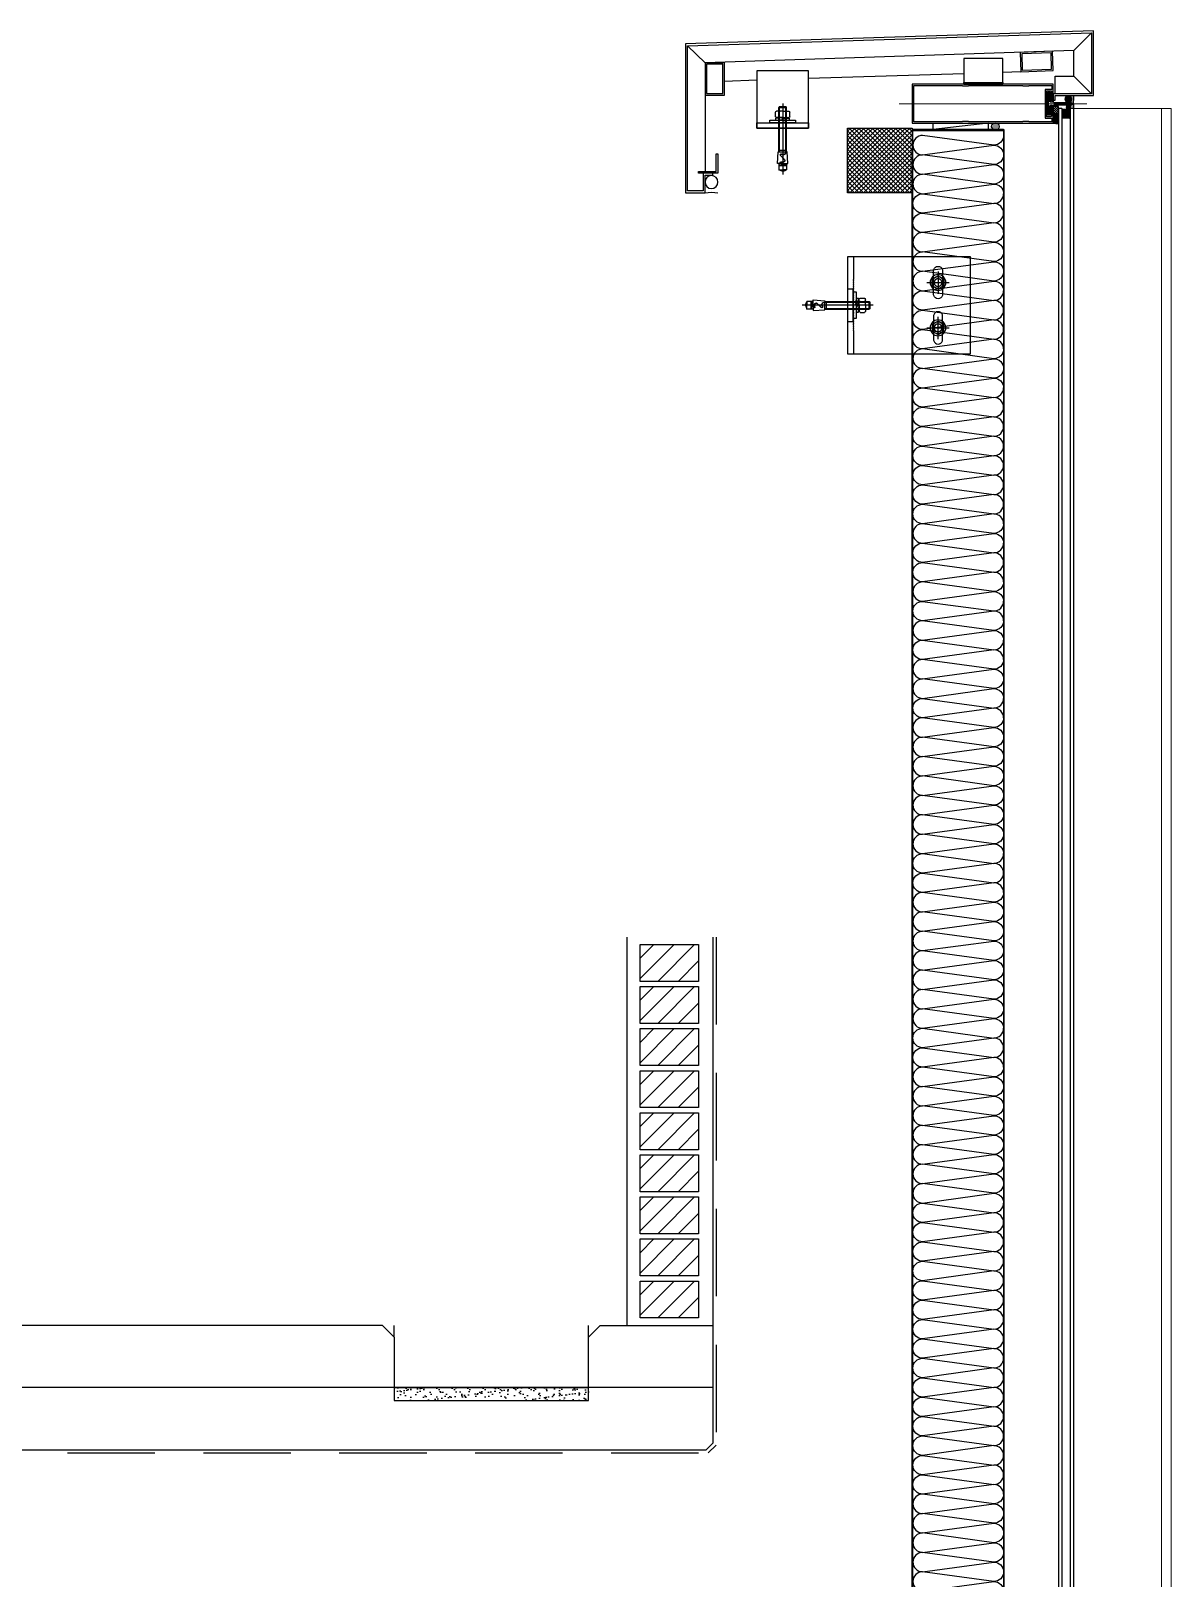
# Model space of a CAD drawing. Header units: millimetres. Extents: x 17311 to 801382, y -242618 to -104888.
# Drawn here: x 153284 to 155045, y -211999 to -209608 of the extents above; entities that cross this region are included whole.
import ezdxf

# ---------------------------------------------------------------- set-up
doc = ezdxf.new("R2010")
doc.units = ezdxf.units.MM
doc.header["$LTSCALE"] = 250
for name, pattern in [('CENTER2', [28.575, 19.05, -3.175, 3.175, -3.175]), ('HID', [2.8, 1.8, -1]), ('HIDDEN', [9.525, 6.35, -3.175])]:
    doc.linetypes.add(name, pattern=pattern)
for name, color, linetype in [('A-ETC', 8, 'Continuous'), ('A-ETC-8', 8, 'Continuous'), ('A-FIN', 6, 'Continuous'), ('A-FIN-8', 8, 'Continuous'), ('A-FIN-9', 7, 'Continuous'), ('A-HAT', 252, 'Continuous'), ('A-HAT-9', 9, 'Continuous'), ('A-HAT-WIREMESH', 9, 'g_mesh'), ('A-WALL', 3, 'Continuous'), ('A-WIN', 4, 'Continuous'), ('A-WP', 1, 'HID'), ('B-AR', 7, 'Continuous'), ('EGI', 6, 'Continuous'), ('fastener', 1, 'Continuous'), ('GLASS', 7, 'Continuous'), ('ISL', 251, 'Continuous'), ('polyamide', 6, 'Continuous'), ('S-TEEL', 4, 'Continuous'), ('SEALANT', 252, 'Continuous'), ('W250', 7, 'Continuous')]:
    doc.layers.add(name, color=color, linetype=linetype)
doc.layers.add('A-WIN-ELE', color=8, linetype='Continuous', lineweight=9)
doc.layers.add('CEN', color=1, linetype='Continuous', lineweight=9)
doc.layers.add('NOPLOT', color=191, linetype='Continuous', plot=False)
doc.styles.add('Gdim', font='')
doc.styles.get('Gdim').set_extended_font_data('Dotum')
doc.linetypes.add('g_mesh', pattern='A,10,-0.8,["X",Gdim,S=0.6,R=0,X=-0.15,Y=-0.3],-0.8', length=11.6)
pattern_1 = [(90, (81579.6663, 89232.96467), (-0.15875, 0.079375), [0, -0.15875])]

# ---------------------------------------------------------------- blocks, each defined once
blk = doc.blocks.new('커튼월 히든바_T')
at = {"layer": 'GLASS', "transparency": 33554687}
h = blk.add_hatch(dxfattribs=at)
h.set_pattern_fill('ANSI37', color=253, scale=10, angle=90, style=0)
h.set_pattern_definition([(315, (-462.3626, 2021.3178), (0.8838835, 0.8838835), []), (45, (-462.3626, 2021.3178), (-0.8838835, 0.8838835), [])])
h.paths.add_polyline_path([(-182, 8.5, 0.198912), (-181.7, 7.8, 0.112366), (-194.3, 7.8, 0.198912), (-194, 8.5), (-194, 15.5), (-193, 15.5), (-193, 16.2, 0.414214), (-192.3, 15.5), (-183.8, 15.5, 0.414035), (-183.1, 16.2), (-183.1, 15.5), (-182, 15.5)])
at = {"layer": 'SEALANT', "transparency": 33554687}
h = blk.add_hatch(dxfattribs=at)
h.set_pattern_fill('ANSI37', color=253, scale=0.5)
h.set_pattern_definition([(225, (58237.0189, -22344.7967), (1.122532015, -1.122532015), []), (315, (58237.0189, -22344.7967), (1.122532015, 1.122532015), [])])
h.paths.add_polyline_path([(-168, 14.5), (-176, 14.5), (-176, 31, 0.032752), (-168, 30)])
h = blk.add_hatch(dxfattribs=at)
h.set_pattern_fill('DOTS', color=253, scale=0.5)
h.set_pattern_definition([(360, (13234.07484, 298113.954), (0.396875, 0.79375), [0, -0.79375])])
edge = h.paths.add_edge_path()
edge.add_line((-191.4, -1.5), (-192.3, -1.6))
edge.add_line((-192.3, -1.6), (-193.2, -1.9))
edge.add_line((-193.2, -1.9), (-194, -2.3))
edge.add_line((-194, -2.3), (-194.7, -2.9))
edge.add_line((-194.7, -2.9), (-195.3, -3.6))
edge.add_line((-195.3, -3.6), (-195.8, -4.5))
edge.add_line((-195.8, -4.5), (-196.1, -5.4))
edge.add_line((-196.1, -5.4), (-196.2, -6.4))
edge.add_line((-196.2, -6.4), (-196.2, -7.4))
edge.add_line((-196.2, -7.4), (-196.1, -8.3))
edge.add_line((-196.1, -8.3), (-195.8, -9.3))
edge.add_line((-195.8, -9.3), (-195.3, -10.1))
edge.add_line((-195.3, -10.1), (-194.7, -10.8))
edge.add_line((-194.7, -10.8), (-194, -11.4))
edge.add_line((-194, -11.4), (-193.2, -11.9))
edge.add_line((-193.2, -11.9), (-192.3, -12.2))
edge.add_line((-192.3, -12.2), (-191.4, -12.2))
edge.add_line((-191.4, -12.2), (-191.4, -12.5))
edge.add_line((-191.4, -12.5), (-200, -12.5))
edge.add_arc((-300.5, -2), 101, 354.0521, 365.8538)
edge.add_arc((-199, 8.5), 1, 190.5973, 270)
edge.add_line((-199, 7.5), (-195, 7.5))
edge.add_arc((-186.3, -29.5), 38.1, 101.706, 103.2479, ccw=False)
edge.add_line((-194, 7.7), (-194, 1.5))
edge.add_line((-194, 1.5), (-195.8, 1.5))
edge.add_arc((-195.8, 0), 1.5, 90.0001, 270.0001)
edge.add_line((-195.8, -1.5), (-191.4, -1.5))
h = blk.add_hatch(dxfattribs=at)
h.set_pattern_fill('DOTS', color=253, scale=0.5)
h.set_pattern_definition([(360, (13234.07484, 298113.954), (0.396875, 0.79375), [0, -0.79375])])
edge = h.paths.add_edge_path()
edge.add_line((-195.3, -10.1), (-194.7, -10.8))
edge.add_line((-194.7, -10.8), (-194.7, -10.8))
edge.add_line((-194.7, -10.8), (-193.1, -11.9))
edge.add_line((-193.1, -11.9), (-191.4, -12.5))
edge.add_line((-191.4, -12.5), (-200, -12.5))
edge.add_arc((-300.5, -2), 101, 354.0521, 365.8538)
edge.add_arc((-199, 8.5), 1, 190.5973, 270)
edge.add_line((-199, 7.5), (-195, 7.5))
edge.add_arc((-186.3, -29.5), 38.1, 101.706, 103.2479, ccw=False)
edge.add_line((-194, 7.7), (-194, 1.5))
edge.add_line((-194, 1.5), (-195.8, 1.5))
edge.add_arc((-195.8, 0), 1.5, 90.0001, 270.0001)
edge.add_line((-195.8, -1.5), (-191.4, -1.5))
edge.add_arc((-191.3, -6.2), 4.72, 90.8026, 145.3845)
edge.add_line((-195.2, -3.5), (-195.2, -3.5))
edge.add_line((-195.2, -3.5), (-195.3, -3.6))
edge.add_line((-195.3, -3.6), (-195.8, -4.5))
edge.add_line((-195.8, -4.5), (-196.1, -5.4))
edge.add_line((-196.1, -5.4), (-196.2, -6.4))
edge.add_line((-196.2, -6.4), (-196.2, -7.4))
edge.add_line((-196.2, -7.4), (-196.1, -8.3))
edge.add_line((-196.1, -8.3), (-195.8, -9.3))
edge.add_line((-195.8, -9.3), (-195.3, -10.1))
at = {"layer": 'SEALANT'}
h = blk.add_hatch(dxfattribs=at)
h.set_pattern_fill('DOTS', color=8, scale=10, angle=248.1986)
h.set_pattern_definition([(248.1986, (-86538.2096, -35092.0081), (0.464238432, -0.5222680618), [0, -0.625])])
edge = h.paths.add_edge_path()
edge.add_ellipse((-191.4, 4.9), major_axis=(0, 3.37), ratio=1, start_angle=0, end_angle=360, ccw=False)
h = blk.add_hatch(dxfattribs=at)
h.set_pattern_fill('DASH', color=253, scale=0.5, angle=90, style=0)
h.set_pattern_definition([(270, (-24016.0779, 66483.7451), (1.5875, -1.5875), [1.5875, -1.5875])])
h.paths.add_polyline_path([(-168, 14.5), (-176, 14.5), (-176, 4.5), (-168, 4.5)])
at = {"layer": 'SEALANT', "transparency": 33554687}
h = blk.add_hatch(dxfattribs=at)
h.set_pattern_fill('DOTS', color=253, scale=0.1, angle=90)
h.set_pattern_definition(pattern_1)
h.paths.add_polyline_path([(-167.9, 2.7), (-166.1, 2.7), (-166.1, 2.9), (-166.1, 3.8), (-166.1, 4.5), (-167.5, 4.5, -0.362029), (-168, 4.9, -0.057613), (-168.3, 2.5), (-168.1, 2.7, -0.198912)])
at = {"layer": 'SEALANT'}
h = blk.add_hatch(dxfattribs=at)
h.set_pattern_fill('DOTS', color=8, scale=10, angle=248.1986)
h.set_pattern_definition([(248.1986, (-86538.2096, -35090.0081), (0.464238432, -0.5222680618), [0, -0.625])])
edge = h.paths.add_edge_path()
edge.add_ellipse((-191.4, -6.9), major_axis=(0, -5.37), ratio=0.906309, start_angle=0, end_angle=360)
at = {"layer": 'SEALANT', "transparency": 33554687}
h = blk.add_hatch(dxfattribs=at)
h.set_pattern_fill('DOTS', color=253, scale=0.1, angle=270)
h.set_pattern_definition(pattern_1)
h.paths.add_polyline_path([(-167.9, -2.7), (-166.1, -2.7), (-166.1, -3), (-166.1, -3.8), (-166.1, -4.5), (-167.5, -4.5, 0.362029), (-168, -4.9, 0.057613), (-168.3, -2.5), (-168.1, -2.7, 0.198912)])
at = {"layer": 'B-AR'}
for points in [[(-165.3, 19, -0.414214), (-164.3, 20), (-158, 20, -0.414214), (-157.5, 19.5), (-157.5, -19.5, -0.414214), (-158, -20), (-164.3, -20, -0.414214), (-165.3, -19), (-165.3, -4.7, 0.414214), (-165.5, -4.5), (-167.5, -4.5, 0.414214), (-168, -5), (-168, -30), (50, -30), (50, 30), (-168, 30), (-168, 5, 0.414214), (-167.5, 4.5), (-165.5, 4.5, 0.414214), (-165.3, 4.7)], [(-130.6, -28), (-165.2, -28, -0.414214), (-165.7, -27.5), (-165.7, -22.7, -0.414214), (-165.2, -22.2), (-155.8, -22.2, 0.414214), (-155.3, -21.7), (-155.3, 21.7, 0.414214), (-155.8, 22.2), (-165.2, 22.2, -0.414214), (-165.7, 22.7), (-165.7, 27.5, -0.414214), (-165.2, 28), (-130.6, 28), (-130.1, 27.5), (-120.9, 27.5), (-120.4, 28), (-37.6, 28), (-37.1, 27.5), (-27.9, 27.5), (-27.4, 28), (47, 28, -0.414214), (47.5, 27.5), (47.5, -27.5, -0.414214), (47, -28), (-27.4, -28), (-27.9, -27.5), (-37.1, -27.5), (-37.6, -28), (-120.4, -28), (-120.9, -27.5), (-130.1, -27.5)], [(-163.6, -2.7, -0.414214), (-162.6, -3.7), (-162.6, -4.6, 0.298217), (-162.9, -5.1, 0.298217), (-162.6, -5.5), (-162.6, -16.3, 0.298217), (-162.9, -16.8, 0.414214), (-162.4, -17.3), (-160.4, -17.3, 0.414214), (-159.9, -16.8, 0.236068), (-160.1, -16.4), (-160.1, -0.4, 0.236068), (-159.9, 0, 0.236068), (-160.1, 0.4), (-160.1, 16.4, 0.236068), (-159.9, 16.8, 0.414214), (-160.4, 17.3), (-162.4, 17.3, 0.414214), (-162.9, 16.8, 0.298217), (-162.6, 16.3), (-162.6, 5.5, 0.298217), (-162.9, 5.1, 0.298217), (-162.6, 4.6), (-162.6, 3.7, -0.414214), (-163.6, 2.7), (-167.9, 2.7, 0.198912), (-168.1, 2.7), (-169, 1.8, -0.198911), (-169.7, 1.5), (-195.8, 1.5, 0.414214), (-197.3, 0, 0.414214), (-195.8, -1.5), (-169.7, -1.5, -0.198912), (-169, -1.8), (-168.3, -2.5, 0.198912), (-167.6, -2.7)]]:
    blk.add_lwpolyline(points, format="xyb", close=True, dxfattribs=at)
at = {"layer": 'CEN', "ltscale": 0.005}
blk.add_line((70, 0), (-220, 0), dxfattribs=at)
at = {"layer": 'GLASS', "color": 1, "linetype": 'Continuous'}
for p, q in [((-193.3, 15.5, 0), (-193.3, 22.5, 0)), ((-182.8, 15.5, 0), (-182.8, 22.5, 0))]:
    blk.add_line(p, q, dxfattribs=at)
at = {"layer": 'GLASS', "color": 1, "linetype": 'Continuous', "elevation": 0}
blk.add_lwpolyline([(-182, 8.5, 0.198912), (-181.7, 7.8, 0.112366), (-194.3, 7.8, 0.198912), (-194, 8.5), (-194, 15.5), (-193, 15.5), (-193, 16.2, 0.414214), (-192.3, 15.5), (-183.8, 15.5, 0.414035), (-183.1, 16.2), (-183.1, 15.5), (-182, 15.5)], format="xyb", close=True, dxfattribs=at)
for points in [[(-193, 15.5), (-193, 22.5), (-194, 22.5), (-194, 15.5)], [(-183.1, 15.5), (-183.1, 22.5), (-182, 22.5), (-182, 15.5)]]:
    blk.add_lwpolyline(points, close=True, dxfattribs=at)
for points in [[(-183.1, 16.2, -0.414214), (-183.8, 15.5), (-192.3, 15.5, -0.414214), (-193, 16.2), (-193, 22, -0.414214), (-192.5, 22.5), (-188.5, 22.5), (-188, 22), (-187.5, 22.5), (-183.6, 22.5, -0.414214), (-183.1, 22), (-183.1, 16.2)], [(-183.6, 16.2), (-183.6, 21.8, 0.414214), (-183.8, 22), (-192.3, 22, 0.414214), (-192.5, 21.8), (-192.5, 16.2, 0.414214), (-192.3, 16), (-183.8, 16, 0.414214), (-183.6, 16.2)]]:
    blk.add_lwpolyline(points, format="xyb", dxfattribs=at)
at = {"layer": 'GLASS', "color": 8, "linetype": 'Continuous'}
for centre in [(-191.6, 21.2, 0), (-191.6, 19.7, 0), (-191.6, 18.2, 0), (-191.6, 16.7, 0), (-190.3, 21.2, 0), (-190.3, 19.7, 0), (-190.3, 18.2, 0), (-190.3, 16.7, 0), (-188.8, 21.2, 0), (-188.8, 19.7, 0), (-188.8, 18.2, 0), (-188.8, 16.7, 0), (-187.3, 21.2, 0), (-187.3, 19.7, 0), (-187.3, 18.2, 0), (-187.3, 16.7, 0), (-185.8, 21.2, 0), (-185.8, 19.7, 0), (-185.8, 18.2, 0), (-185.8, 16.7, 0), (-184.3, 21.2, 0), (-184.3, 19.7, 0), (-184.3, 18.2, 0), (-184.3, 16.7, 0)]:
    blk.add_circle(centre, 0.65, dxfattribs=at)
at = {"layer": 'polyamide', "color": 5}
blk.add_lwpolyline([(-159.7, -17.9), (-159.7, 0), (-159.7, -17.9), (-163.1, -17.9), (-163.1, -3.5), (-163.6, -3), (-166.1, -3), (-166.1, -3.8), (-165.6, -4.3), (-165.1, -4.3), (-165.1, -6.4), (-164.8, -6.7), (-164.8, -17), (-165.1, -17), (-165.1, -19), (-164.6, -19.5), (-158.2, -19.5), (-157.7, -19), (-157.7, -17), (-158, -17), (-158, -6.5), (-157.7, -6.5), (-157.7, -2), (-158, -2), (-158, 2), (-157.7, 2), (-157.7, 6.5), (-158, 6.5), (-158, 17), (-157.7, 17), (-157.7, 19), (-158.2, 19.5), (-164.6, 19.5), (-165.1, 19), (-165.1, 17), (-164.8, 17), (-164.8, 6.7), (-165.1, 6.4), (-165.1, 4.3), (-165.6, 4.3), (-166.1, 3.8), (-166.1, 2.9), (-163.6, 2.9), (-163.1, 3.4), (-163.1, 17.8), (-159.7, 17.8), (-159.7, 0)], dxfattribs=at)
at = {"layer": 'SEALANT', "color": 4}
blk.add_lwpolyline([(-168, 30, -0.032752), (-176, 31)], format="xyb", dxfattribs=at)
at = {"layer": 'SEALANT', "color": 4, "elevation": 0}
blk.add_lwpolyline([(-200, 8.5, -0.051914), (-200, -12.5)], format="xyb", dxfattribs=at)
at = {"layer": 'SEALANT', "color": 4}
blk.add_lwpolyline([(-168, 14.5), (-176, 14.5), (-176, 4.5), (-168, 4.5)], close=True, dxfattribs=at)
at = {"layer": 'SEALANT', "color": 8}
for centre, start, end in [((-179.4, 5.1), 346.7784, 359.2245), ((-179.4, -5.1), 0.7755, 13.2216)]:
    blk.add_arc(centre, 11.4, start, end, dxfattribs=at)
at = {"layer": 'SEALANT', "color": 4, "extrusion": (0, 0, -1)}
blk.add_ellipse((-191.4, 4.9, 0), major_axis=(0, 3.37), ratio=1, dxfattribs=at)
at = {"layer": 'SEALANT', "color": 4}
blk.add_ellipse((-191.4, -6.9), major_axis=(0, -5.37), ratio=0.906309, dxfattribs=at)
blk = doc.blocks.new('A$C17189e19')
at = {"layer": 'A-HAT-9'}
h = blk.add_hatch(dxfattribs=at)
h.set_pattern_fill('AR-SAND', color=256, scale=0.3)
h.set_pattern_definition([(37.5, (-113396.389, 321843.363), (-0.4800094, 14.6823971), [0, -11.5824, 0, -12.954, 0, -12.3825]), (7.5, (-113396.389, 321843.363), (13.4856985, 21.504753), [0, -6.2484, 0, -10.4394, 0, -4.0005]), (327.5, (-113405.761, 321843.363), (23.7297711, 0.04311554), [0, -3.81, 0, -13.716, 0, -17.907]), (317.5, (-113405.761, 321843.363), (22.9066936, 6.6878797), [0, -1.905, 0, -8.9916, 0, -10.287])])
h.paths.add_polyline_path([(0, -96), (300, -96), (300, -116), (0, -116)])
at = {"layer": 'A-FIN'}
for points in [[(-18, 0), (0, -18), (0, -116), (300, -116), (300, -18), (318, 0)], [(0, -96), (300, -96)]]:
    blk.add_lwpolyline(points, dxfattribs=at)
at = {"layer": 'NOPLOT'}
for p, q in [((0, -18), (0, 0)), ((300, -18), (300, 0))]:
    blk.add_line(p, q, dxfattribs=at)
blk = doc.blocks.new('M12-STUD ANCHOR')
at = {"layer": 'A-ETC-8'}
for p, q in [((22.7, 48), (23.9, 49.2)), ((34.7, 48), (22.7, 48)), ((22.7, -20.8), (22.7, 48)), ((33.5, 49.2), (23.9, 49.2)), ((23.9, -20.8), (23.9, 49.2)), ((28.7, 54.2), (28.7, -55.8)), ((33.5, 49.2), (34.7, 48)), ((33.5, -20.8), (33.5, 49.2)), ((34.7, -20.8), (34.7, 48)), ((17.8, 33.7), (17.8, 40.7)), ((28.2, 30.2), (18, 31.2)), ((18, 28.2), (18, 31.2)), ((18, 31.2), (29.2, 31.2)), ((28.2, 27.2), (18, 28.2)), ((28.7, 42.2), (19.2, 42.2)), ((28.7, 32.2), (19.2, 32.2)), ((23.3, 33.7), (23.3, 40.7)), ((28.2, 27.2), (28.2, 30.2)), ((39.5, 28.2), (28.2, 28.2)), ((28.7, 42.2), (38.2, 42.2)), ((28.7, 32.2), (38.2, 32.2)), ((29.2, 29.2), (29.2, 32.2)), ((39.5, 31.2), (29.2, 32.2)), ((39.5, 28.2), (29.2, 29.2)), ((34.2, 33.7), (34.2, 40.7)), ((39.5, 28.2), (39.5, 31.2)), ((39.7, 33.7), (39.7, 40.7)), ((20.5, -38.8), (21.7, -20.8)), ((21.7, -20.8), (24.3, -20.8)), ((22.7, -18.4), (34.7, -18.4)), ((28.7, -20.8), (24.8, -20.8)), ((35.7, -20.8), (28.7, -20.8)), ((36.9, -38.8), (35.7, -20.8)), ((28.7, -38.8), (20.5, -38.8)), ((22.7, -38.8), (22.7, -48.4)), ((22.7, -41.2), (34.7, -41.2)), ((22.7, -42.4), (34.7, -42.4)), ((25.8, -32.3), (32, -26.1)), ((26.2, -32.6), (32.3, -26.5)), ((31.1, -35.9), (27.5, -35.9)), ((31.1, -36.4), (27.5, -36.4)), ((31.1, -38.8), (28.7, -38.8)), ((32.3, -38.8), (36.9, -38.8)), ((34.7, -38.8), (34.7, -48.4)), ((22.7, -48.4), (28.7, -48.4)), ((28.7, -50.8), (22.7, -48.4)), ((28.7, -50.8), (34.7, -48.4)), ((34.7, -48.4), (28.7, -48.4))]:
    blk.add_line(p, q, dxfattribs=at)
for centre, radius, start, end in [((19.2, 40.7), 1.47, 90, 180), ((19.2, 33.7), 1.47, 180, 270), ((21.8, 40.7), 1.47, 360, 90), ((21.8, 33.7), 1.47, 270, 360), ((24.7, 40.7), 1.47, 90, 180), ((24.7, 33.7), 1.47, 180, 270), ((32.8, 40.7), 1.47, 360, 90), ((32.8, 33.7), 1.47, 270, 360), ((35.7, 40.7), 1.47, 90, 180), ((35.7, 33.7), 1.47, 180, 270), ((38.2, 40.7), 1.47, 360, 90), ((38.2, 33.7), 1.47, 270, 360), ((27.7, -21.9), 3.6, 161.9622, 315), ((27.7, -21.9), 3.12, 159.0667, 315), ((31.1, -25.3), 1.68, 315, 135), ((27.5, -34), 2.4, 135, 270), ((27.5, -34), 1.92, 135, 270), ((31.1, -25.3), 1.2, 315, 135), ((31.1, -37.6), 1.68, 314.4153, 90), ((31.1, -37.6), 1.2, 270, 90)]:
    blk.add_arc(centre, radius, start, end, dxfattribs=at)
blk = doc.blocks.new('A$C7453124a')
at = {"layer": 'A-ETC-8'}
for points in [[(-40, 88.4), (40, 88.4), (40, 0), (-40, 0)], [(-40, 8), (-40, 0), (40, 0), (40, 8)], [(-20, 8), (20, 8), (20, 12), (-20, 12)]]:
    blk.add_lwpolyline(points, close=True, dxfattribs=at)
blk.add_blockref('M12-STUD ANCHOR', (-28.7, -16.2), dxfattribs=at)
blk = doc.blocks.new('A$C4ded24b4')
at = {"layer": 'A-ETC-8'}
for p, q in [((-550, 119.9), (-577, 146.9)), ((20, 100.9), (47, 127)), ((-577, 53), (-550, 80)), ((-467.9, 86.9), (-440, 85.9)), ((-380, 83.7), (-140, 76.7)), ((-60, 73.8), (-10, 72))]:
    blk.add_line(p, q, dxfattribs=at)
for points in [[(-550, 119.9), (20, 100.9), (20, -67)], [(-521, 53), (-521, 80), (-550, 80), (-550, 119.9)]]:
    blk.add_lwpolyline(points, dxfattribs=at)
for points in [[(-516.8, 118.7), (-466.8, 116.9), (-467.9, 86.9), (-517.9, 88.7)], [(-514.6, 116.3), (-469.2, 114.7), (-470.1, 89.3), (-515.5, 91)], [(-440, 107.5), (-380, 107.5), (-380, 67.5), (-440, 67.5)], [(20, 100.9), (20, 50.9), (-10, 50.9), (-10, 100.9)], [(17.7, 98.6), (17.7, 53.2), (-7.7, 53.2), (-7.7, 98.6)], [(-440, 67.5), (-380, 67.5), (-380, 70.5), (-440, 70.5)], [(0, -70), (30, -70), (30, -67), (3, -67), (3, -40), (0, -40)]]:
    blk.add_lwpolyline(points, close=True, dxfattribs=at)
blk.add_arc((10, -163.7), 64.5, 81.0843, 98.9157, dxfattribs=at)
blk.add_ellipse((10, -83.5), major_axis=(0, 10), ratio=0.999542, dxfattribs=at)
at = {"layer": 'A-FIN-9'}
blk.add_lwpolyline([(-521, 42.8), (-521, 50), (-580, 50), (-580, 150), (50, 130), (50, -100), (20, -100), (20, -73), (8, -73), (8, -70), (23, -70), (23, -97), (47, -97), (47, 127.1), (-577, 146.9), (-577, 53), (-518, 53), (-518, 42.8)], close=True, dxfattribs=at)
at = {"layer": 'A-ETC-8'}
blk.add_blockref('A$C7453124a', (-100, 0), dxfattribs=at)
blk = doc.blocks.new('m12 set anchor')
at = {"layer": 'A-ETC-8'}
for p, q in [((0, 26), (0, -84)), ((-11, 5.5), (-11, 12.5)), ((-10.8, 3), (-0.5, 4)), ((-10.8, 0), (-10.8, 3)), ((-10.8, 0), (-0.5, 1)), ((-10.8, 0), (0.5, 0)), ((0, 14), (-9.5, 14)), ((0, 4), (-9.5, 4)), ((-4.8, 21), (-6, 19.8)), ((-6, 19.8), (6, 19.8)), ((-6, -49), (-6, 19.8)), ((-5.5, 5.5), (-5.5, 12.5)), ((-4.8, 21), (4.8, 21)), ((-4.8, -49), (-4.8, 21)), ((-0.5, 1), (-0.5, 4)), ((10.7, 3), (-0.5, 3)), ((0, 14), (9.5, 14)), ((0, 4), (9.5, 4)), ((0.5, 2), (10.7, 3)), ((0.5, -1), (0.5, 2)), ((0.5, -1), (10.7, 0)), ((6, 19.8), (4.8, 21)), ((4.8, -49), (4.8, 21)), ((5.5, 5.5), (5.5, 12.5)), ((6, -49), (6, 19.8)), ((10.7, 0), (10.7, 3)), ((11, 5.5), (11, 12.5)), ((6, -46.6), (-6, -46.6)), ((-8.2, -67), (-7, -49)), ((-3.6, -67), (-8.2, -67)), ((-7, -49), (0, -49)), ((-6, -67), (-6, -76.6)), ((6, -69.4), (-6, -69.4)), ((6, -70.6), (-6, -70.6)), ((2.6, -60.8), (-3.6, -54.7)), ((2.9, -60.5), (-3.2, -54.4)), ((-2.4, -64.1), (1.2, -64.1)), ((-2.4, -64.6), (1.2, -64.6)), ((-2.4, -67), (0, -67)), ((0, -49), (3.9, -49)), ((0, -67), (8.2, -67)), ((7, -49), (4.4, -49)), ((6, -67), (6, -76.6)), ((8.2, -67), (7, -49)), ((0, -79), (-6, -76.6)), ((-6, -76.6), (0, -76.6)), ((6, -76.6), (0, -76.6)), ((0, -79), (6, -76.6))]:
    blk.add_line(p, q, dxfattribs=at)
for centre, radius, start, end in [((-9.5, 12.5), 1.47, 90, 180), ((-9.5, 5.5), 1.47, 180, 270), ((-7, 12.5), 1.47, 0, 90), ((-7, 5.5), 1.47, 270, 0), ((-4, 12.5), 1.47, 90, 180), ((-4, 5.5), 1.47, 180, 270), ((4, 12.5), 1.47, 0, 90), ((4, 5.5), 1.47, 270, 0), ((7, 12.5), 1.47, 90, 180), ((7, 5.5), 1.47, 180, 270), ((9.5, 12.5), 1.47, 0, 90), ((9.5, 5.5), 1.47, 270, 0), ((-2.4, -53.5), 1.68, 45, 225), ((-2.4, -65.8), 1.68, 90, 225.5847), ((-2.4, -53.5), 1.2, 45, 225), ((-2.4, -65.8), 1.2, 90, 270), ((1, -50.1), 3.6, 225, 18.0378), ((1, -50.1), 3.12, 225, 20.9333), ((1.2, -62.2), 2.4, 270, 45), ((1.2, -62.2), 1.92, 270, 45)]:
    blk.add_arc(centre, radius, start, end, dxfattribs=at)
blk = doc.blocks.new('A$C34c8856c')
at = {"layer": 'fastener', "linetype": 'CENTER2'}
for p, q in [((-140, 52.2, 0), (-140, 17.8, 0)), ((-122.8, 35, 0), (-157.2, 35, 0)), ((-140, -52.2, 0), (-140, -17.8, 0)), ((-122.8, -35, 0), (-157.2, -35, 0))]:
    blk.add_line(p, q, dxfattribs=at)
at = {"layer": 'fastener'}
for points in [[(-140, 45.4), (-149, 40.2), (-149, 29.8), (-140, 24.6), (-131, 29.8), (-131, 40.2)], [(-140, -45.4), (-149, -40.2), (-149, -29.8), (-140, -24.6), (-131, -29.8), (-131, -40.2)]]:
    blk.add_lwpolyline(points, close=True, dxfattribs=at)
for centre, radius in [((-140, 35, 0), 12.2), ((-140, 35, 0), 9), ((-140, -35, 0), 12.2), ((-140, -35, 0), 9)]:
    blk.add_circle(centre, radius, dxfattribs=at)
at = {"layer": 'fastener', "linetype": 'HIDDEN'}
for centre in [(-140, 35, 0), (-140, -35, 0)]:
    blk.add_circle(centre, 6, dxfattribs=at)
at = {"layer": 'S-TEEL'}
for points in [[(-190, 75), (0, 75), (0, -75), (-190, -75)], [(-14, -20), (-14, 20), (-10, 20), (-9, 19), (-10, 18), (-9, 17), (-10, 16), (-9, 15), (-10, 14), (-9, 13), (-10, 12), (-9, 11), (-10, 10), (-9, 9), (-10, 8), (-9, 7), (-10, 6), (-9, 5), (-10, 4), (-9, 3), (-10, 2), (-9, 1), (-10, 0), (-9, -1), (-10, -2), (-9, -3), (-10, -4), (-9, -5), (-10, -6), (-9, -7), (-10, -8), (-9, -9), (-10, -10), (-9, -11), (-10, -12), (-9, -13), (-10, -14), (-9, -15), (-10, -16), (-9, -17), (-10, -18), (-9, -19), (-10, -20)]]:
    blk.add_lwpolyline(points, close=True, dxfattribs=at)
blk.add_lwpolyline([(-10, 40), (-10, 75), (0, 75), (0, -75), (-10, -75), (-10, -40), (-9, -39), (-10, -38), (-9, -37), (-10, -36), (-9, -35), (-10, -34), (-9, -33), (-10, -32), (-9, -31), (-10, -30), (-9, -29), (-10, -28), (-9, -27), (-10, -26), (-9, -25), (-10, -24), (-9, -23), (-10, -22), (-9, -21), (-10, -20), (-9, -19), (-10, -18), (-9, -17), (-10, -16), (-9, -15), (-10, -14), (-9, -13), (-10, -12), (-9, -11), (-10, -10), (-9, -9), (-10, -8), (-9, -7), (-10, -6), (-9, -5), (-10, -4), (-9, -3), (-10, -2), (-9, -1), (-10, 0), (-9, 1), (-10, 2), (-9, 3), (-10, 4), (-9, 5), (-10, 6), (-9, 7), (-10, 8), (-9, 9), (-10, 10), (-9, 11), (-10, 12), (-9, 13), (-10, 14), (-9, 15), (-10, 16), (-9, 17), (-10, 18), (-9, 19), (-10, 20), (-9, 21), (-10, 22), (-9, 23), (-10, 24), (-9, 25), (-10, 26), (-9, 27), (-10, 28), (-9, 29), (-10, 30), (-9, 31), (-10, 32), (-9, 33), (-10, 34), (-9, 35), (-10, 36), (-9, 37), (-10, 38), (-9, 39), (-10, 40)], dxfattribs=at)
for points in [[(-146.7, 15, 0.745357), (-133.3, 15, 0.072565), (-133, 17), (-133, 53, 0.072565), (-133.3, 55, 0.745355), (-146.7, 55, 0.072565), (-147, 53), (-147, 17, 0.072565)], [(-146.7, -15, -0.745357), (-133.3, -15, -0.072565), (-133, -17), (-133, -53, -0.072565), (-133.3, -55, -0.745355), (-146.7, -55, -0.072565), (-147, -53), (-147, -17, -0.072565)]]:
    blk.add_lwpolyline(points, format="xyb", close=True, dxfattribs=at)
at = {"layer": 'S-TEEL', "color": 1}
blk.add_lwpolyline([(0, -25), (-9, -25), (-9, 25), (0, 25)], close=True, dxfattribs=at)
at = {"layer": 'fastener', "rotation": 90}
blk.add_blockref('m12 set anchor', (-14, 0), dxfattribs=at)

msp = doc.modelspace()

# ---------------------------------------------------------------- hatches: boundary and pattern name
at = {"layer": 'A-ETC'}
h = msp.add_hatch(dxfattribs=at)
h.set_pattern_fill('ANSI37', color=251, scale=40, style=0)
h.set_pattern_definition([(45, (396103.791, -207546.07), (-3.53553391, 3.53553391), []), (135, (396103.791, -207546.07), (-3.53553391, -3.53553391), [])])
h.paths.add_polyline_path([(154545.3, -209858.4), (154545.3, -209758.4), (154645.3, -209758.4), (154645.3, -209858.4)])
at = {"layer": 'A-HAT', "lineweight": -3}
h = msp.add_hatch(dxfattribs=at)
h.set_pattern_fill('ANSI31', color=256, scale=7, style=0)
h.set_pattern_definition([(45, (72333.263, -208698.289), (-15.715448, 15.715448), [])])
h.paths.add_polyline_path([(154225.3, -211019.9), (154315.3, -211019.9), (154315.3, -211076.9), (154225.3, -211076.9)])
h = msp.add_hatch(dxfattribs=at)
h.set_pattern_fill('ANSI31', color=256, scale=7, style=0)
h.set_pattern_definition([(45, (72333.263, -208763.289), (-15.715448, 15.715448), [])])
h.paths.add_polyline_path([(154225.3, -211084.9), (154315.3, -211084.9), (154315.3, -211141.9), (154225.3, -211141.9)])
h = msp.add_hatch(dxfattribs=at)
h.set_pattern_fill('ANSI31', color=256, scale=7, style=0)
h.set_pattern_definition([(45, (72333.263, -208828.289), (-15.715448, 15.715448), [])])
h.paths.add_polyline_path([(154225.3, -211149.9), (154315.3, -211149.9), (154315.3, -211206.9), (154225.3, -211206.9)])
h = msp.add_hatch(dxfattribs=at)
h.set_pattern_fill('ANSI31', color=256, scale=7, style=0)
h.set_pattern_definition([(45, (72333.263, -208893.289), (-15.715448, 15.715448), [])])
h.paths.add_polyline_path([(154225.3, -211214.9), (154315.3, -211214.9), (154315.3, -211271.9), (154225.3, -211271.9)])
h = msp.add_hatch(dxfattribs=at)
h.set_pattern_fill('ANSI31', color=256, scale=7, style=0)
h.set_pattern_definition([(45, (72333.263, -208958.289), (-15.715448, 15.715448), [])])
h.paths.add_polyline_path([(154225.3, -211279.9), (154315.3, -211279.9), (154315.3, -211336.9), (154225.3, -211336.9)])
h = msp.add_hatch(dxfattribs=at)
h.set_pattern_fill('ANSI31', color=256, scale=7, style=0)
h.set_pattern_definition([(45, (72333.263, -209023.289), (-15.715448, 15.715448), [])])
h.paths.add_polyline_path([(154225.3, -211344.9), (154315.3, -211344.9), (154315.3, -211401.9), (154225.3, -211401.9)])
h = msp.add_hatch(dxfattribs=at)
h.set_pattern_fill('ANSI31', color=256, scale=7, style=0)
h.set_pattern_definition([(45, (72333.263, -209088.289), (-15.715448, 15.715448), [])])
h.paths.add_polyline_path([(154225.3, -211409.9), (154315.3, -211409.9), (154315.3, -211466.9), (154225.3, -211466.9)])
h = msp.add_hatch(dxfattribs=at)
h.set_pattern_fill('ANSI31', color=256, scale=7, style=0)
h.set_pattern_definition([(45, (72333.263, -209153.289), (-15.715448, 15.715448), [])])
h.paths.add_polyline_path([(154225.3, -211474.9), (154315.3, -211474.9), (154315.3, -211531.9), (154225.3, -211531.9)])
h = msp.add_hatch(dxfattribs=at)
h.set_pattern_fill('ANSI31', color=256, scale=7, style=0)
h.set_pattern_definition([(45, (72333.263, -209218.289), (-15.715448, 15.715448), [])])
h.paths.add_polyline_path([(154225.3, -211539.9), (154315.3, -211539.9), (154315.3, -211596.9), (154225.3, -211596.9)])
at = {"layer": 'SEALANT', "transparency": 33554687}
h = msp.add_hatch(dxfattribs=at)
h.set_pattern_fill('DOTS', color=8, scale=0.5, angle=270, style=0)
h.set_pattern_definition([(270, (-12966658.1971, -366546.4823), (0.79375, -0.396875), [0, -0.79375])])
edge = h.paths.add_edge_path()
edge.add_ellipse((154774, -209755.9), major_axis=(-6.47, 0), ratio=0.77258, start_angle=0, end_angle=360, ccw=False)

# ---------------------------------------------------------------- linework, layer by layer
at = {"layer": 'A-ETC', "color": 1, "elevation": 0}
msp.add_lwpolyline([(154545.3, -209858.4), (154545.3, -209758.4), (154645.3, -209758.4), (154645.3, -209858.4), (154545.3, -209858.4)], dxfattribs=at)
at = {"layer": 'A-FIN'}
for p, q in [((154205.3, -211608.4), (154205.3, -211008.4)), ((153827.3, -211608.4), (126963.3, -211608.4)), ((154163.3, -211608.4), (154337.3, -211608.4))]:
    msp.add_line(p, q, dxfattribs=at)
at = {"layer": 'A-FIN-8'}
for p, q in [((154337.3, -211008.4), (154337.3, -211790.2)), ((126463.5, -211800.4), (154327, -211800.4)), ((154327, -211800.4), (154337.3, -211790.2))]:
    msp.add_line(p, q, dxfattribs=at)
at = {"layer": 'A-HAT-WIREMESH', "ltscale": 0.6}
msp.add_line((154337.3, -211704.4), (126453.3, -211704.4), dxfattribs=at)
at = {"layer": 'A-WALL', "elevation": 0}
for points in [[(154315.3, -211019.9), (154315.3, -211076.9), (154225.3, -211076.9), (154225.3, -211019.9)], [(154315.3, -211084.9), (154315.3, -211141.9), (154225.3, -211141.9), (154225.3, -211084.9)], [(154315.3, -211149.9), (154315.3, -211206.9), (154225.3, -211206.9), (154225.3, -211149.9)], [(154315.3, -211214.9), (154315.3, -211271.9), (154225.3, -211271.9), (154225.3, -211214.9)], [(154315.3, -211279.9), (154315.3, -211336.9), (154225.3, -211336.9), (154225.3, -211279.9)], [(154315.3, -211344.9), (154315.3, -211401.9), (154225.3, -211401.9), (154225.3, -211344.9)], [(154315.3, -211409.9), (154315.3, -211466.9), (154225.3, -211466.9), (154225.3, -211409.9)], [(154315.3, -211474.9), (154315.3, -211531.9), (154225.3, -211531.9), (154225.3, -211474.9)], [(154315.3, -211539.9), (154315.3, -211596.9), (154225.3, -211596.9), (154225.3, -211539.9)]]:
    msp.add_lwpolyline(points, close=True, dxfattribs=at)
at = {"layer": 'A-WIN', "elevation": 0}
for points in [[(154871.3, -212349.9, 0.414214), (154872.3, -212350.9), (154876.3, -212350.9, 0.414214), (154877.3, -212349.9), (154877.3, -209729.4, 0.414214), (154876.3, -209728.4), (154872.3, -209728.4, 0.414214), (154871.3, -209729.4)], [(154889.3, -212349.9, 0.414214), (154890.3, -212350.9), (154894.3, -212350.9, 0.414214), (154895.3, -212349.9), (154895.3, -209729.4, 0.414214), (154894.3, -209728.4), (154890.3, -209728.4, 0.414214), (154889.3, -209729.4)]]:
    msp.add_lwpolyline(points, format="xyb", close=True, dxfattribs=at)
at = {"layer": 'A-WIN-ELE'}
msp.add_line((155030.3, -209728.4), (155030.3, -217700.9), dxfattribs=at)
at = {"layer": 'A-WIN-ELE', "elevation": 0}
msp.add_lwpolyline([(154895.3, -217700.9), (155045.3, -217700.9), (155045.3, -209728.4), (154895.3, -209728.4)], close=True, dxfattribs=at)
at = {"layer": 'A-WP', "ltscale": 0.3}
for p, q in [((154342.3, -211008.4), (154342.3, -211793.3)), ((126460.4, -211805.4), (154330.1, -211805.4)), ((154330.1, -211805.4), (154342.3, -211793.3))]:
    msp.add_line(p, q, dxfattribs=at)
at = {"layer": 'EGI', "color": 8}
for p, q in [((154762.7, -209750.9), (154677.7, -209760.9)), ((154645.3, -212288.4, 0), (154645.3, -209790.9, 0)), ((154646.5, -212288.4, 0), (154646.5, -209790.9, 0))]:
    msp.add_line(p, q, dxfattribs=at)
at = {"layer": 'ISL', "elevation": 0}
msp.add_lwpolyline([(154762.7, -209760.9), (154677.7, -209760.9), (154677.7, -209750.9), (154762.7, -209750.9)], close=True, dxfattribs=at)
for points in [[(154787.7, -209762.1, 0.414214), (154786.5, -209760.9), (154646.5, -209760.9, 0.414214), (154645.3, -209762.1), (154645.3, -209790.9), (154646.5, -209790.9), (154646.5, -209762.1), (154786.5, -209762.1), (154786.5, -212317.2), (154646.5, -212317.2), (154646.5, -212288.4), (154645.3, -212288.4), (154645.3, -212317.2, 0.414214), (154646.5, -212318.4), (154786.5, -212318.4, 0.414214), (154787.7, -212317.2), (154787.7, -209762.1)], [(154786.5, -209769.9, -0.414316), (154771.5, -209784.9), (154661.4, -209769.9, 0.414316), (154646.5, -209784.9, 0.414316), (154661.4, -209799.9), (154771.5, -209784.9, -0.414316), (154786.5, -209799.9)], [(154786.5, -209799.9, -0.414316), (154771.5, -209814.9), (154661.4, -209799.9, 0.414316), (154646.5, -209814.9, 0.414316), (154661.4, -209829.9), (154771.5, -209814.9, -0.414316), (154786.5, -209829.9)], [(154786.5, -209829.9, -0.414316), (154771.5, -209844.9), (154661.4, -209829.9, 0.414316), (154646.5, -209844.9, 0.414316), (154661.4, -209859.9), (154771.5, -209844.9, -0.414316), (154786.5, -209859.9)], [(154786.5, -209889.9, 0.414316), (154771.5, -209874.9), (154661.4, -209889.9, -0.414316), (154646.5, -209874.9, -0.414316), (154661.4, -209859.9), (154771.5, -209874.9, 0.414316), (154786.5, -209859.9)], [(154786.5, -209919.9, 0.414316), (154771.5, -209904.9), (154661.4, -209919.9, -0.414316), (154646.5, -209904.9, -0.414316), (154661.4, -209889.9), (154771.5, -209904.9, 0.414316), (154786.5, -209889.9)], [(154786.5, -209919.9, -0.414316), (154771.5, -209934.8), (154661.4, -209919.9, 0.414316), (154646.5, -209934.9, 0.414316), (154661.4, -209949.8), (154771.5, -209934.9, -0.414316), (154786.5, -209949.9)], [(154786.5, -209949.8, -0.414316), (154771.5, -209964.8), (154661.4, -209949.9, 0.414316), (154646.5, -209964.8, 0.414316), (154661.4, -209979.8), (154771.5, -209964.9, -0.414316), (154786.5, -209979.8)], [(154786.5, -209979.8, -0.414316), (154771.5, -209994.8), (154661.4, -209979.8, 0.414316), (154646.5, -209994.8, 0.414316), (154661.4, -210009.8), (154771.5, -209994.8, -0.414316), (154786.5, -210009.8)], [(154786.5, -210039.8, 0.414316), (154771.5, -210024.8), (154661.4, -210039.8, -0.414316), (154646.5, -210024.8, -0.414316), (154661.4, -210009.8), (154771.5, -210024.8, 0.414316), (154786.5, -210009.8)], [(154786.5, -210069.8, 0.414316), (154771.5, -210054.8), (154661.4, -210069.8, -0.414316), (154646.5, -210054.8, -0.414316), (154661.4, -210039.8), (154771.5, -210054.8, 0.414316), (154786.5, -210039.8)], [(154786.5, -210099.8, 0.414316), (154771.5, -210084.8), (154661.4, -210099.8, -0.414316), (154646.5, -210084.8, -0.414316), (154661.4, -210069.8), (154771.5, -210084.8, 0.414316), (154786.5, -210069.8)], [(154786.5, -210099.8, -0.414316), (154771.5, -210114.8), (154661.4, -210099.8, 0.414316), (154646.5, -210114.8, 0.414316), (154661.4, -210129.8), (154771.5, -210114.8, -0.414316), (154786.5, -210129.8)], [(154786.5, -210129.8, -0.414316), (154771.5, -210144.8), (154661.4, -210129.8, 0.414316), (154646.5, -210144.8, 0.414316), (154661.4, -210159.8), (154771.5, -210144.8, -0.414316), (154786.5, -210159.8)], [(154786.5, -210189.8, 0.414316), (154771.5, -210174.8), (154661.4, -210189.7, -0.414316), (154646.5, -210174.8, -0.414316), (154661.4, -210159.8), (154771.5, -210174.7, 0.414316), (154786.5, -210159.8)], [(154786.5, -210219.7, 0.414316), (154771.5, -210204.8), (154661.4, -210219.7, -0.414316), (154646.5, -210204.7, -0.414316), (154661.4, -210189.8), (154771.5, -210204.7, 0.414316), (154786.5, -210189.7)], [(154786.5, -210249.7, 0.414316), (154771.5, -210234.7), (154661.4, -210249.7, -0.414316), (154646.5, -210234.7, -0.414316), (154661.4, -210219.7), (154771.5, -210234.7, 0.414316), (154786.5, -210219.7)], [(154786.5, -210279.7, 0.414316), (154771.5, -210264.7), (154661.4, -210279.7, -0.414316), (154646.5, -210264.7, -0.414316), (154661.4, -210249.7), (154771.5, -210264.7, 0.414316), (154786.5, -210249.7)], [(154786.5, -210309.7, 0.414316), (154771.5, -210294.7), (154661.4, -210309.7, -0.414316), (154646.5, -210294.7, -0.414316), (154661.4, -210279.7), (154771.5, -210294.7, 0.414316), (154786.5, -210279.7)], [(154786.5, -210339.7, 0.414316), (154771.5, -210324.7), (154661.4, -210339.7, -0.414316), (154646.5, -210324.7, -0.414316), (154661.4, -210309.7), (154771.5, -210324.7, 0.414316), (154786.5, -210309.7)], [(154786.5, -210369.7, 0.414316), (154771.5, -210354.7), (154661.4, -210369.7, -0.414316), (154646.5, -210354.7, -0.414316), (154661.4, -210339.7), (154771.5, -210354.7, 0.414316), (154786.5, -210339.7)], [(154786.5, -210369.7, -0.414316), (154771.5, -210384.7), (154661.4, -210369.7, 0.414316), (154646.5, -210384.7, 0.414316), (154661.4, -210399.7), (154771.5, -210384.7, -0.414316), (154786.5, -210399.7)], [(154786.5, -210429.7, 0.414316), (154771.5, -210414.7), (154661.4, -210429.7, -0.414316), (154646.5, -210414.7, -0.414316), (154661.4, -210399.7), (154771.5, -210414.7, 0.414316), (154786.5, -210399.7)], [(154786.5, -210459.7, 0.414316), (154771.5, -210444.7), (154661.4, -210459.7, -0.414316), (154646.5, -210444.7, -0.414316), (154661.4, -210429.7), (154771.5, -210444.7, 0.414316), (154786.5, -210429.7)], [(154786.5, -210459.7, -0.414316), (154771.5, -210474.6), (154661.4, -210459.7, 0.414316), (154646.5, -210474.7, 0.414316), (154661.4, -210489.6), (154771.5, -210474.7, -0.414316), (154786.5, -210489.7)], [(154786.5, -210519.6, 0.414316), (154771.5, -210504.7), (154661.4, -210519.6, -0.414316), (154646.5, -210504.6, -0.414316), (154661.4, -210489.7), (154771.5, -210504.6, 0.414316), (154786.5, -210489.6)], [(154786.5, -210519.6, -0.414316), (154771.5, -210534.6), (154661.4, -210519.6, 0.414316), (154646.5, -210534.6, 0.414316), (154661.4, -210549.6), (154771.5, -210534.6, -0.414316), (154786.5, -210549.6)], [(154786.5, -210579.6, 0.414316), (154771.5, -210564.6), (154661.4, -210579.6, -0.414316), (154646.5, -210564.6, -0.414316), (154661.4, -210549.6), (154771.5, -210564.6, 0.414316), (154786.5, -210549.6)], [(154786.5, -210579.6, -0.414316), (154771.5, -210594.6), (154661.4, -210579.6, 0.414316), (154646.5, -210594.6, 0.414316), (154661.4, -210609.6), (154771.5, -210594.6, -0.414316), (154786.5, -210609.6)], [(154786.5, -210609.6, -0.414316), (154771.5, -210624.6), (154661.4, -210609.6, 0.414316), (154646.5, -210624.6, 0.414316), (154661.4, -210639.6), (154771.5, -210624.6, -0.414316), (154786.5, -210639.6)], [(154786.5, -210669.6, 0.414316), (154771.5, -210654.6), (154661.4, -210669.6, -0.414316), (154646.5, -210654.6, -0.414316), (154661.4, -210639.6), (154771.5, -210654.6, 0.414316), (154786.5, -210639.6)], [(154786.5, -210669.6, -0.414316), (154771.5, -210684.6), (154661.4, -210669.6, 0.414316), (154646.5, -210684.6, 0.414316), (154661.4, -210699.6), (154771.5, -210684.6, -0.414316), (154786.5, -210699.6)], [(154786.5, -210699.6, -0.414316), (154771.5, -210714.5), (154661.4, -210699.6, 0.414316), (154646.5, -210714.6, 0.414316), (154661.4, -210729.5), (154771.5, -210714.6, -0.414316), (154786.5, -210729.6)], [(154786.5, -210729.5, -0.414316), (154771.5, -210744.5), (154661.4, -210729.6, 0.414316), (154646.5, -210744.5, 0.414316), (154661.4, -210759.5), (154771.5, -210744.6, -0.414316), (154786.5, -210759.5)], [(154786.5, -210759.5, -0.414316), (154771.5, -210774.5), (154661.4, -210759.5, 0.414316), (154646.5, -210774.5, 0.414316), (154661.4, -210789.5), (154771.5, -210774.5, -0.414316), (154786.5, -210789.5)], [(154786.5, -210789.5, -0.414316), (154771.5, -210804.5), (154661.4, -210789.5, 0.414316), (154646.5, -210804.5, 0.414316), (154661.4, -210819.5), (154771.5, -210804.5, -0.414316), (154786.5, -210819.5)], [(154786.5, -210819.5, -0.414316), (154771.5, -210834.5), (154661.4, -210819.5, 0.414316), (154646.5, -210834.5, 0.414316), (154661.4, -210849.5), (154771.5, -210834.5, -0.414316), (154786.5, -210849.5)], [(154786.5, -210849.5, -0.414316), (154771.5, -210864.5), (154661.4, -210849.5, 0.414316), (154646.5, -210864.5, 0.414316), (154661.4, -210879.5), (154771.5, -210864.5, -0.414316), (154786.5, -210879.5)], [(154786.5, -210909.5, 0.414316), (154771.5, -210894.5), (154661.4, -210909.5, -0.414316), (154646.5, -210894.5, -0.414316), (154661.4, -210879.5), (154771.5, -210894.5, 0.414316), (154786.5, -210879.5)], [(154786.5, -210939.5, 0.414316), (154771.5, -210924.5), (154661.4, -210939.5, -0.414316), (154646.5, -210924.5, -0.414316), (154661.4, -210909.5), (154771.5, -210924.5, 0.414316), (154786.5, -210909.5)], [(154786.5, -210939.5, -0.414316), (154771.5, -210954.5), (154661.4, -210939.5, 0.414316), (154646.5, -210954.5, 0.414316), (154661.4, -210969.5), (154771.5, -210954.5, -0.414316), (154786.5, -210969.5)], [(154786.5, -210969.5, -0.414316), (154771.5, -210984.5), (154661.4, -210969.5, 0.414316), (154646.5, -210984.5, 0.414316), (154661.4, -210999.5), (154771.5, -210984.5, -0.414316), (154786.5, -210999.5)], [(154786.5, -210999.5, -0.414316), (154771.5, -211014.4), (154661.4, -210999.5, 0.414316), (154646.5, -211014.5, 0.414316), (154661.4, -211029.4), (154771.5, -211014.5, -0.414316), (154786.5, -211029.5)], [(154786.5, -211029.4, -0.414316), (154771.5, -211044.4), (154661.4, -211029.5, 0.414316), (154646.5, -211044.4, 0.414316), (154661.4, -211059.4), (154771.5, -211044.5, -0.414316), (154786.5, -211059.4)], [(154786.5, -211059.4, -0.414316), (154771.5, -211074.4), (154661.4, -211059.4, 0.414316), (154646.5, -211074.4, 0.414316), (154661.4, -211089.4), (154771.5, -211074.4, -0.414316), (154786.5, -211089.4)], [(154786.5, -211089.4, -0.414316), (154771.5, -211104.4), (154661.4, -211089.4, 0.414316), (154646.5, -211104.4, 0.414316), (154661.4, -211119.4), (154771.5, -211104.4, -0.414316), (154786.5, -211119.4)], [(154786.5, -211119.4, -0.414316), (154771.5, -211134.4), (154661.4, -211119.4, 0.414316), (154646.5, -211134.4, 0.414316), (154661.4, -211149.4), (154771.5, -211134.4, -0.414316), (154786.5, -211149.4)], [(154786.5, -211179.4, 0.414316), (154771.5, -211164.4), (154661.4, -211179.4, -0.414316), (154646.5, -211164.4, -0.414316), (154661.4, -211149.4), (154771.5, -211164.4, 0.414316), (154786.5, -211149.4)], [(154786.5, -211209.4, 0.414316), (154771.5, -211194.4), (154661.4, -211209.4, -0.414316), (154646.5, -211194.4, -0.414316), (154661.4, -211179.4), (154771.5, -211194.4, 0.414316), (154786.5, -211179.4)], [(154786.5, -211209.4, -0.414316), (154771.5, -211224.4), (154661.4, -211209.4, 0.414316), (154646.5, -211224.4, 0.414316), (154661.4, -211239.4), (154771.5, -211224.4, -0.414316), (154786.5, -211239.4)], [(154786.5, -211239.4, -0.414316), (154771.5, -211254.4), (154661.4, -211239.4, 0.414316), (154646.5, -211254.4, 0.414316), (154661.4, -211269.4), (154771.5, -211254.4, -0.414316), (154786.5, -211269.4)], [(154786.5, -211269.4, -0.414316), (154771.5, -211284.3), (154661.4, -211269.4, 0.414316), (154646.5, -211284.4, 0.414316), (154661.4, -211299.3), (154771.5, -211284.4, -0.414316), (154786.5, -211299.4)], [(154786.5, -211299.3, -0.414316), (154771.5, -211314.3), (154661.4, -211299.4, 0.414316), (154646.5, -211314.3, 0.414316), (154661.4, -211329.3), (154771.5, -211314.4, -0.414316), (154786.5, -211329.3)], [(154786.5, -211329.3, -0.414316), (154771.5, -211344.3), (154661.4, -211329.3, 0.414316), (154646.5, -211344.3, 0.414316), (154661.4, -211359.3), (154771.5, -211344.3, -0.414316), (154786.5, -211359.3)], [(154786.5, -211359.3, -0.414316), (154771.5, -211374.3), (154661.4, -211359.3, 0.414316), (154646.5, -211374.3, 0.414316), (154661.4, -211389.3), (154771.5, -211374.3, -0.414316), (154786.5, -211389.3)], [(154786.5, -211389.3, -0.414316), (154771.5, -211404.3), (154661.4, -211389.3, 0.414316), (154646.5, -211404.3, 0.414316), (154661.4, -211419.3), (154771.5, -211404.3, -0.414316), (154786.5, -211419.3)], [(154786.5, -211449.3, 0.414316), (154771.5, -211434.3), (154661.4, -211449.3, -0.414316), (154646.5, -211434.3, -0.414316), (154661.4, -211419.3), (154771.5, -211434.3, 0.414316), (154786.5, -211419.3)], [(154786.5, -211479.3, 0.414316), (154771.5, -211464.3), (154661.4, -211479.3, -0.414316), (154646.5, -211464.3, -0.414316), (154661.4, -211449.3), (154771.5, -211464.3, 0.414316), (154786.5, -211449.3)], [(154786.5, -211509.3, 0.414316), (154771.5, -211494.3), (154661.4, -211509.3, -0.414316), (154646.5, -211494.3, -0.414316), (154661.4, -211479.3), (154771.5, -211494.3, 0.414316), (154786.5, -211479.3)], [(154786.5, -211539.3, 0.414316), (154771.5, -211524.3), (154661.4, -211539.3, -0.414316), (154646.5, -211524.3, -0.414316), (154661.4, -211509.3), (154771.5, -211524.3, 0.414316), (154786.5, -211509.3)], [(154786.5, -211569.3, 0.414316), (154771.5, -211554.3), (154661.4, -211569.3, -0.414316), (154646.5, -211554.3, -0.414316), (154661.4, -211539.3), (154771.5, -211554.3, 0.414316), (154786.5, -211539.3)], [(154786.5, -211599.3, 0.414316), (154771.5, -211584.3), (154661.4, -211599.2, -0.414316), (154646.5, -211584.3, -0.414316), (154661.4, -211569.3), (154771.5, -211584.2, 0.414316), (154786.5, -211569.3)], [(154786.5, -211629.2, 0.414316), (154771.5, -211614.3), (154661.4, -211629.2, -0.414316), (154646.5, -211614.2, -0.414316), (154661.4, -211599.3), (154771.5, -211614.2, 0.414316), (154786.5, -211599.2)], [(154786.5, -211659.2, 0.414316), (154771.5, -211644.2), (154661.4, -211659.2, -0.414316), (154646.5, -211644.2, -0.414316), (154661.4, -211629.2), (154771.5, -211644.2, 0.414316), (154786.5, -211629.2)], [(154786.5, -211689.2, 0.414316), (154771.5, -211674.2), (154661.4, -211689.2, -0.414316), (154646.5, -211674.2, -0.414316), (154661.4, -211659.2), (154771.5, -211674.2, 0.414316), (154786.5, -211659.2)], [(154786.5, -211719.2, 0.414316), (154771.5, -211704.2), (154661.4, -211719.2, -0.414316), (154646.5, -211704.2, -0.414316), (154661.4, -211689.2), (154771.5, -211704.2, 0.414316), (154786.5, -211689.2)], [(154786.5, -211749.2, 0.414316), (154771.5, -211734.2), (154661.4, -211749.2, -0.414316), (154646.5, -211734.2, -0.414316), (154661.4, -211719.2), (154771.5, -211734.2, 0.414316), (154786.5, -211719.2)], [(154786.5, -211779.2, 0.414316), (154771.5, -211764.2), (154661.4, -211779.2, -0.414316), (154646.5, -211764.2, -0.414316), (154661.4, -211749.2), (154771.5, -211764.2, 0.414316), (154786.5, -211749.2)], [(154786.5, -211809.2, 0.414316), (154771.5, -211794.2), (154661.4, -211809.2, -0.414316), (154646.5, -211794.2, -0.414316), (154661.4, -211779.2), (154771.5, -211794.2, 0.414316), (154786.5, -211779.2)], [(154786.5, -211839.2, 0.414316), (154771.5, -211824.2), (154661.4, -211839.2, -0.414316), (154646.5, -211824.2, -0.414316), (154661.4, -211809.2), (154771.5, -211824.2, 0.414316), (154786.5, -211809.2)], [(154786.5, -211869.2, 0.414316), (154771.5, -211854.2), (154661.4, -211869.1, -0.414316), (154646.5, -211854.2, -0.414316), (154661.4, -211839.2), (154771.5, -211854.1, 0.414316), (154786.5, -211839.2)], [(154786.5, -211869.1, -0.414316), (154771.5, -211884.1), (154661.4, -211869.1, 0.414316), (154646.5, -211884.1, 0.414316), (154661.4, -211899.1), (154771.5, -211884.1, -0.414316), (154786.5, -211899.1)], [(154786.5, -211899.1, -0.414316), (154771.5, -211914.1), (154661.4, -211899.1, 0.414316), (154646.5, -211914.1, 0.414316), (154661.4, -211929.1), (154771.5, -211914.1, -0.414316), (154786.5, -211929.1)], [(154786.5, -211929.1, -0.414316), (154771.5, -211944.1), (154661.4, -211929.1, 0.414316), (154646.5, -211944.1, 0.414316), (154661.4, -211959.1), (154771.5, -211944.1, -0.414316), (154786.5, -211959.1)], [(154786.5, -211959.1, -0.414316), (154771.5, -211974.1), (154661.4, -211959.1, 0.414316), (154646.5, -211974.1, 0.414316), (154661.4, -211989.1), (154771.5, -211974.1, -0.414316), (154786.5, -211989.1)], [(154786.5, -211989.1, -0.414316), (154771.5, -212004.1), (154661.4, -211989.1, 0.414316), (154646.5, -212004.1, 0.414316), (154661.4, -212019.1), (154771.5, -212004.1, -0.414316), (154786.5, -212019.1)]]:
    msp.add_lwpolyline(points, format="xyb", dxfattribs=at)
at = {"layer": 'SEALANT', "color": 8}
for radius, start, end in [(42.7, 185.2159, 185.9076), (41.2, 184.3615, 186.1232)]:
    msp.add_arc((154819.4, -209756.5), radius, start, end, dxfattribs=at)
at = {"layer": 'SEALANT', "color": 4, "extrusion": (0, 0, -1)}
msp.add_ellipse((154774, -209755.9), major_axis=(-6.47, 0), ratio=0.77258, dxfattribs=at)

# ---------------------------------------------------------------- block references
at = {"layer": 'A-ETC-8', "xscale": -1}
msp.add_blockref('A$C34c8856c', (154545.3, -210032.2), dxfattribs=at)
at = {"layer": 'A-FIN'}
msp.add_blockref('A$C17189e19', (153845.3, -211608.4), dxfattribs=at)
at = {"layer": 'A-FIN-9', "xscale": -1}
msp.add_blockref('A$C4ded24b4', (154345.3, -209758.4), dxfattribs=at)
at = {"layer": 'W250', "rotation": 180}
msp.add_blockref('커튼월 히든바_T', (154695.3, -209720.9), dxfattribs=at)

doc.saveas('drawing.dxf')
